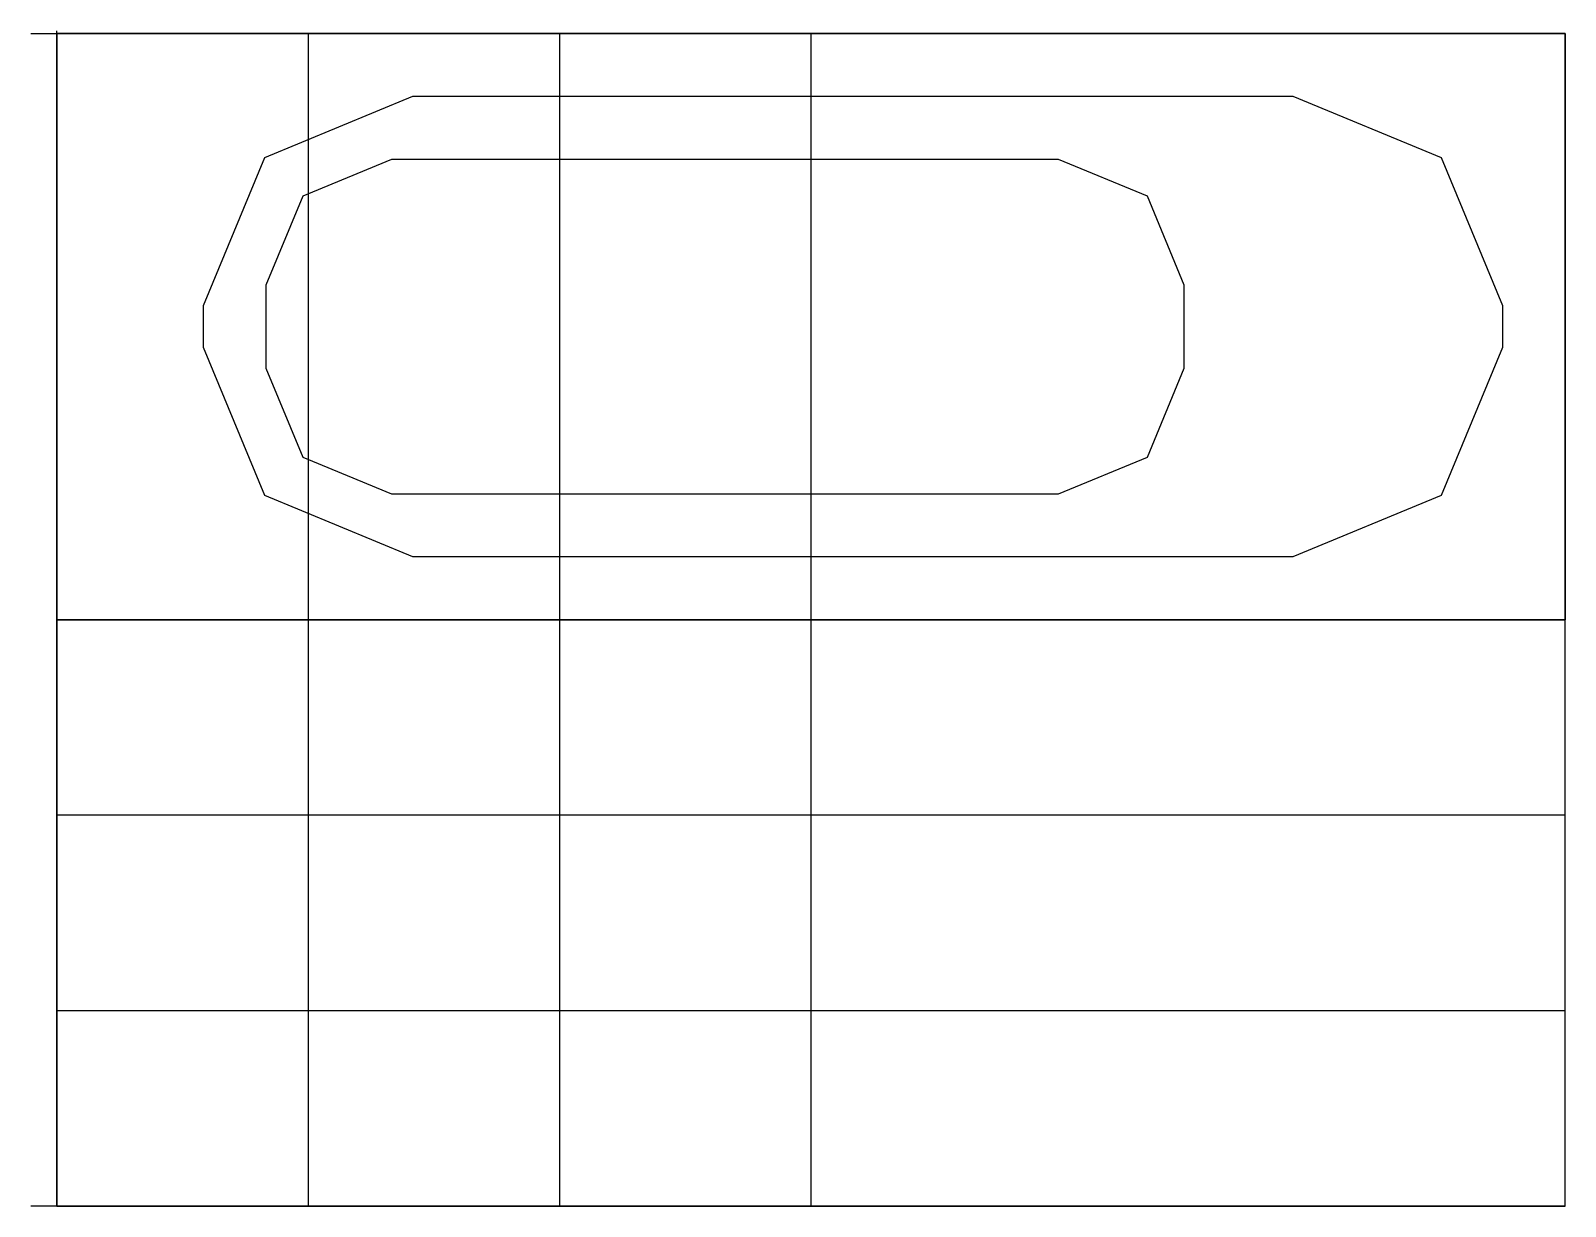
# Model space of a CAD drawing. Extents: x -31 to 1800, y -1400 to 3.
import ezdxf

# ---------------------------------------------------------------- set-up
doc = ezdxf.new("R2010")
doc.units = 0
doc.layers.get('0').update_dxf_attribs({"linetype": 'CONTINUOUS'})

msp = doc.modelspace()

# ---------------------------------------------------------------- linework, layer by layer
at = {"linetype": 'CONTINUOUS'}
for p, q in [((-31.07, 0), (1800, 0)), ((0, -1400), (0, 3.19)), ((1800, 0), (0, 0)), ((0, -1400), (0, 0)), ((0, 0), (0, -1400)), ((1800, 0), (0, 0)), ((0, -700), (0, 0)), ((0, 0), (1800, 0)), ((300, 0), (300, -1400)), ((600, 0), (600, -1400)), ((900, -1400), (900, 0)), ((1800, -1400), (1800, 0)), ((1800, -1400), (1800, 0)), ((1800, 0), (1800, -700)), ((248.22, -148.22), (425, -75)), ((425, -75), (1475, -75)), ((1475, -75), (1651.78, -148.22)), ((175, -325), (248.22, -148.22)), ((293.93, -193.93), (400, -150)), ((400, -150), (1195, -150)), ((1195, -150), (1301.07, -193.93)), ((1651.78, -148.22), (1725, -325)), ((250, -300), (293.93, -193.93)), ((1301.07, -193.93), (1345, -300)), ((250, -400), (250, -300)), ((1345, -300), (1345, -400)), ((175, -375), (175, -325)), ((1725, -325), (1725, -375)), ((248.22, -551.78), (175, -375)), ((1725, -375), (1651.78, -551.78)), ((293.93, -506.07), (250, -400)), ((1345, -400), (1301.07, -506.07)), ((400, -550), (293.93, -506.07)), ((1301.07, -506.07), (1195, -550)), ((425, -625), (248.22, -551.78)), ((1195, -550), (400, -550)), ((1651.78, -551.78), (1475, -625)), ((1475, -625), (425, -625)), ((0, -700), (1800, -700)), ((1800, -700), (0, -700)), ((1800, -700), (0, -700)), ((1800, -933.33), (0, -933.33)), ((1800, -1166.67), (0, -1166.67)), ((1800, -1400), (-31.07, -1400)), ((1800, -1400), (0, -1400)), ((0, -1400), (1800, -1400))]:
    msp.add_line(p, q, dxfattribs=at)

doc.saveas('drawing.dxf')
